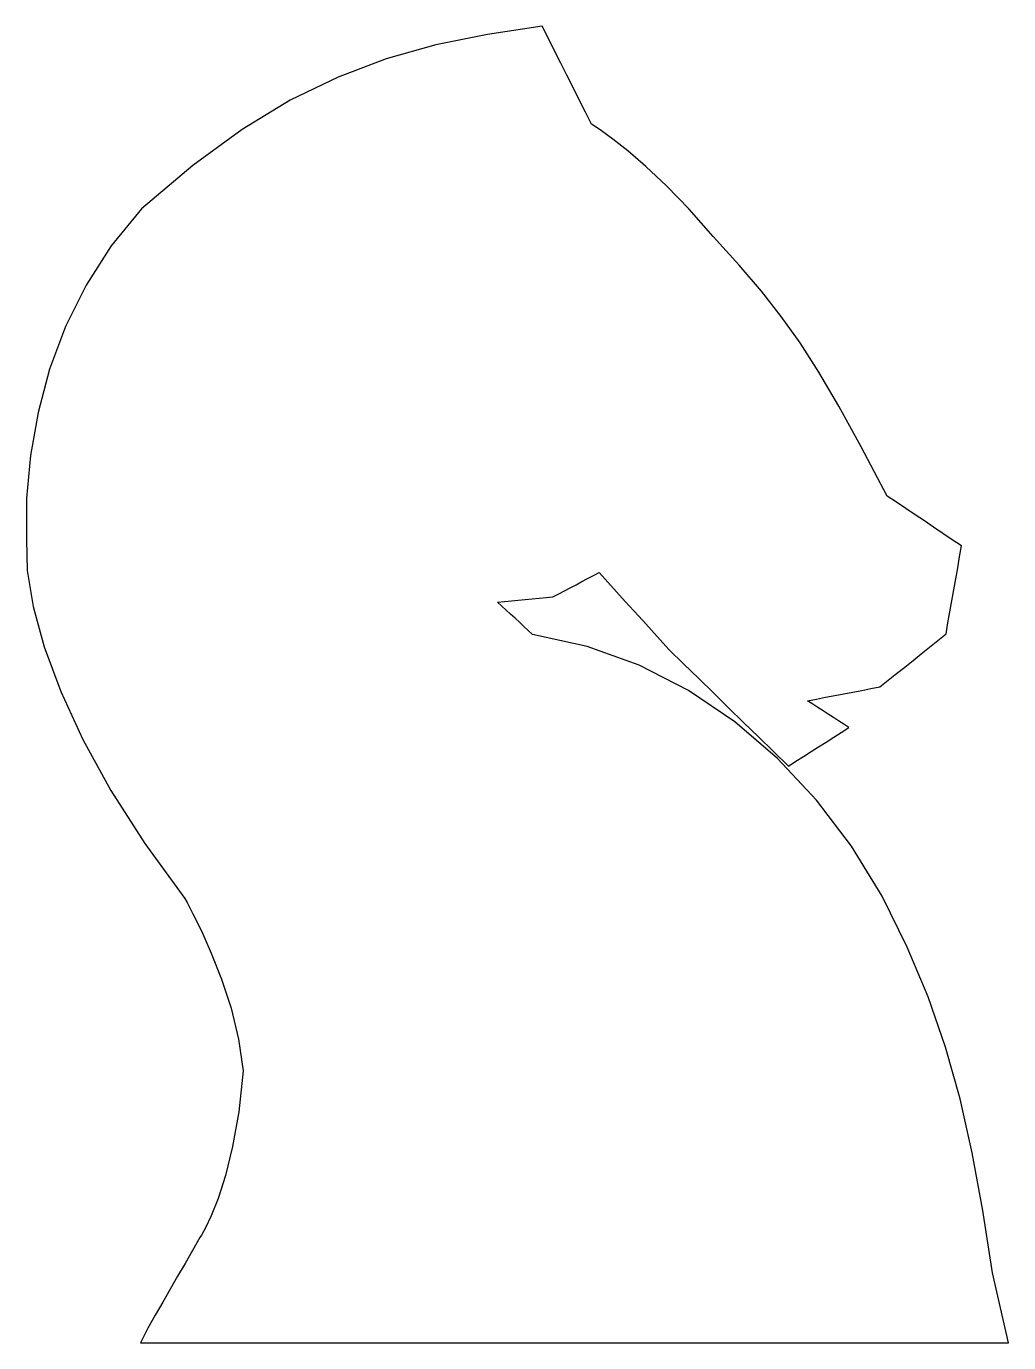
# Model space of a CAD drawing. Extents: x 0.1 to 12.6, y 0.1 to 16.8.
import ezdxf

# ---------------------------------------------------------------- set-up
doc = ezdxf.new("R2010")
doc.units = 0
doc.layers.add('Layer_1', color=7, linetype='CONTINUOUS')

msp = doc.modelspace()

# ---------------------------------------------------------------- linework, layer by layer
at = {"layer": 'Layer_1', "color": 7}
for p, q in [((5.970179, 16.699449), (5.315778, 16.565509)), ((6.662167, 16.801559), (5.970179, 16.699449)), ((6.740429, 16.646561), (6.662167, 16.801559)), ((5.315778, 16.565509), (4.688481, 16.38895)), ((6.818691, 16.491563), (6.740429, 16.646561)), ((4.688481, 16.38895), (4.077804, 16.158985)), ((6.896953, 16.336566), (6.818691, 16.491563)), ((6.975216, 16.181568), (6.896953, 16.336566)), ((7.053478, 16.026571), (6.975216, 16.181568)), ((4.077804, 16.158985), (3.473263, 15.864825)), ((7.13174, 15.871573), (7.053478, 16.026571)), ((3.473263, 15.864825), (2.864373, 15.495681)), ((7.210002, 15.716576), (7.13174, 15.871573)), ((7.288264, 15.561578), (7.210002, 15.716576)), ((7.320306, 15.541318), (7.288264, 15.561578)), ((7.411861, 15.479424), (7.320306, 15.541318)), ((2.864373, 15.495681), (2.24065, 15.040765)), ((7.556071, 15.374227), (7.411861, 15.479424)), ((7.74608, 15.224059), (7.556071, 15.374227)), ((7.975032, 15.027252), (7.74608, 15.224059)), ((2.24065, 15.040765), (1.59161, 14.48929)), ((8.236071, 14.782135), (7.975032, 15.027252)), ((8.522337, 14.48704), (8.236071, 14.782135)), ((1.59161, 14.48929), (1.207857, 14.02291)), ((8.826977, 14.140299), (8.522337, 14.48704)), ((1.207857, 14.02291), (0.887944, 13.523794)), ((9.154888, 13.775684), (8.826977, 14.140299)), ((9.437361, 13.44566), (9.154888, 13.775684)), ((0.887944, 13.523794), (0.628706, 13.000178)), ((9.68961, 13.126316), (9.437361, 13.44566)), ((9.926845, 12.793745), (9.68961, 13.126316)), ((0.628706, 13.000178), (0.426974, 12.4603)), ((10.164278, 12.424038), (9.926845, 12.793745)), ((0.426974, 12.4603), (0.279581, 11.912394)), ((10.417121, 11.993286), (10.164278, 12.424038)), ((0.279581, 11.912394), (0.183362, 11.364697)), ((10.700585, 11.477581), (10.417121, 11.993286)), ((0.183362, 11.364697), (0.135148, 10.825446)), ((11.029883, 10.853014), (10.700585, 11.477581)), ((11.147617, 10.774099), (11.029883, 10.853014)), ((0.135148, 10.825446), (0.131775, 10.302876)), ((11.265344, 10.69518), (11.147617, 10.774099)), ((11.383078, 10.616264), (11.265344, 10.69518)), ((11.500811, 10.537348), (11.383078, 10.616264)), ((11.618544, 10.458433), (11.500811, 10.537348)), ((11.736277, 10.379517), (11.618544, 10.458433)), ((11.854014, 10.300597), (11.736277, 10.379517)), ((0.131775, 10.302876), (0.142931, 9.912158)), ((11.971735, 10.221677), (11.854014, 10.300597)), ((11.947204, 10.082315), (11.971735, 10.221677)), ((11.922673, 9.942954), (11.947204, 10.082315)), ((0.142931, 9.912158), (0.217503, 9.456458)), ((7.237173, 9.807677), (7.310191, 9.846168)), ((7.310191, 9.846168), (7.383209, 9.884659)), ((7.383209, 9.884659), (7.493611, 9.762865)), ((11.898142, 9.803592), (11.922673, 9.942954)), ((6.945103, 9.653715), (7.018121, 9.692205)), ((7.018121, 9.692205), (7.091138, 9.730696)), ((7.091138, 9.730696), (7.164156, 9.769187)), ((7.164156, 9.769187), (7.237173, 9.807677)), ((7.493611, 9.762865), (7.604013, 9.641072)), ((11.873612, 9.664231), (11.898142, 9.803592)), ((6.097243, 9.510987), (6.184971, 9.519205)), ((6.152539, 9.459579), (6.097243, 9.510987)), ((6.184971, 9.519205), (6.272699, 9.527423)), ((6.272699, 9.527423), (6.360427, 9.535642)), ((6.360427, 9.535642), (6.448155, 9.54386)), ((6.448155, 9.54386), (6.535883, 9.552078)), ((6.535883, 9.552078), (6.623611, 9.560297)), ((6.623611, 9.560297), (6.711339, 9.568515)), ((6.711339, 9.568515), (6.799067, 9.576733)), ((6.799067, 9.576733), (6.872085, 9.615224)), ((6.872085, 9.615224), (6.945103, 9.653715)), ((7.604013, 9.641072), (7.714415, 9.519278)), ((7.714415, 9.519278), (7.824817, 9.397484)), ((11.82455, 9.385507), (11.849081, 9.524869)), ((11.849081, 9.524869), (11.873612, 9.664231)), ((0.217503, 9.456458), (0.358015, 8.942865)), ((6.207835, 9.408171), (6.152539, 9.459579)), ((6.263131, 9.356763), (6.207835, 9.408171)), ((6.318427, 9.305355), (6.263131, 9.356763)), ((7.824817, 9.397484), (7.93522, 9.275691)), ((11.800019, 9.246146), (11.82455, 9.385507)), ((6.373723, 9.253946), (6.318427, 9.305355)), ((6.429019, 9.202538), (6.373723, 9.253946)), ((6.484315, 9.15113), (6.429019, 9.202538)), ((7.93522, 9.275691), (8.045622, 9.153897)), ((11.775489, 9.106784), (11.800019, 9.246146)), ((6.539611, 9.099722), (6.484315, 9.15113)), ((7.231347, 8.949785), (6.539611, 9.099722)), ((8.045622, 9.153897), (8.156024, 9.032104)), ((8.156024, 9.032104), (8.266426, 8.91031)), ((11.566374, 8.939327), (11.670931, 9.023056)), ((11.670931, 9.023056), (11.775489, 9.106784)), ((0.358015, 8.942865), (0.566998, 8.378469)), ((7.891223, 8.711036), (7.231347, 8.949785)), ((8.266426, 8.91031), (8.455559, 8.725735)), ((11.35726, 8.771869), (11.461817, 8.855598)), ((11.461817, 8.855598), (11.566374, 8.939327)), ((8.515374, 8.390113), (7.891223, 8.711036)), ((8.455559, 8.725735), (8.644692, 8.54116)), ((11.148145, 8.604412), (11.252702, 8.688141)), ((11.252702, 8.688141), (11.35726, 8.771869)), ((8.644692, 8.54116), (8.833825, 8.356585)), ((10.939031, 8.436954), (11.043588, 8.520683)), ((11.043588, 8.520683), (11.148145, 8.604412)), ((0.566998, 8.378469), (0.846977, 7.770358)), ((9.099933, 7.993652), (8.515374, 8.390113)), ((8.833825, 8.356585), (9.022959, 8.17201)), ((10.365724, 8.326436), (10.480386, 8.348539)), ((10.480386, 8.348539), (10.595047, 8.370643)), ((10.595047, 8.370643), (10.709708, 8.392747)), ((10.709708, 8.392747), (10.824369, 8.41485)), ((10.824369, 8.41485), (10.939031, 8.436954)), ((9.022959, 8.17201), (9.212091, 7.987435)), ((10.02174, 8.260125), (10.136402, 8.282229)), ((10.087109, 8.217651), (10.02174, 8.260125)), ((10.152478, 8.175177), (10.087109, 8.217651)), ((10.136402, 8.282229), (10.251063, 8.304332)), ((10.217848, 8.132703), (10.152478, 8.175177)), ((10.251063, 8.304332), (10.365724, 8.326436)), ((10.283217, 8.090229), (10.217848, 8.132703)), ((10.348587, 8.047755), (10.283217, 8.090229)), ((10.413956, 8.00528), (10.348587, 8.047755)), ((10.479326, 7.962807), (10.413956, 8.00528)), ((9.641034, 7.52829), (9.099933, 7.993652)), ((9.212091, 7.987435), (9.401224, 7.80286)), ((10.353394, 7.798699), (10.449045, 7.859516)), ((10.449045, 7.859516), (10.544695, 7.920333)), ((10.544695, 7.920333), (10.479326, 7.962807)), ((0.846977, 7.770358), (1.200482, 7.125622)), ((9.401224, 7.80286), (9.590357, 7.618285)), ((10.066443, 7.616248), (10.162094, 7.677065)), ((10.162094, 7.677065), (10.257744, 7.737882)), ((10.257744, 7.737882), (10.353394, 7.798699)), ((9.590357, 7.618285), (9.779491, 7.43371)), ((10.134812, 7.000662), (9.641034, 7.52829)), ((9.875142, 7.494615), (9.970792, 7.555432)), ((9.970792, 7.555432), (10.066443, 7.616248)), ((9.779491, 7.43371), (9.875142, 7.494615)), ((1.200482, 7.125622), (1.63004, 6.451349)), ((10.5774, 6.417406), (10.134812, 7.000662)), ((1.63004, 6.451349), (2.138179, 5.754628)), ((10.964934, 5.785158), (10.5774, 6.417406)), ((2.138179, 5.754628), (2.166185, 5.704793)), ((2.166185, 5.704793), (2.240806, 5.564295)), ((11.284411, 5.142082), (10.964934, 5.785158)), ((2.240806, 5.564295), (2.347946, 5.346641)), ((2.347946, 5.346641), (2.473509, 5.06534)), ((2.473509, 5.06534), (2.603399, 4.733902)), ((11.549987, 4.509896), (11.284411, 5.142082)), ((2.603399, 4.733902), (2.72352, 4.365833)), ((11.770019, 3.874462), (11.549987, 4.509896)), ((2.72352, 4.365833), (2.819775, 3.974644)), ((2.819775, 3.974644), (2.87807, 3.573842)), ((11.952866, 3.221641), (11.770019, 3.874462)), ((2.87807, 3.573842), (2.821341, 3.054711)), ((12.106884, 2.537296), (11.952866, 3.221641)), ((2.821341, 3.054711), (2.743574, 2.614657)), ((2.743574, 2.614657), (2.653581, 2.250639)), ((12.240431, 1.807287), (12.106884, 2.537296)), ((2.653581, 2.250639), (2.560182, 1.95962)), ((2.560182, 1.95962), (2.472191, 1.738562)), ((2.472191, 1.738562), (2.398425, 1.584425)), ((12.361864, 1.017477), (12.240431, 1.807287)), ((2.398425, 1.584425), (2.3477, 1.494171)), ((2.328831, 1.464762), (2.234799, 1.300472)), ((2.3477, 1.494171), (2.328831, 1.464762)), ((2.234799, 1.300472), (2.140767, 1.136182)), ((2.140767, 1.136182), (2.046734, 0.971892)), ((12.568225, 0.131775), (12.361864, 1.017477)), ((2.046734, 0.971892), (1.952702, 0.807602)), ((1.952702, 0.807602), (1.85867, 0.643312)), ((1.85867, 0.643312), (1.764637, 0.479022)), ((1.764637, 0.479022), (1.670605, 0.314732)), ((1.670605, 0.314732), (1.576573, 0.131775)), ((1.576573, 0.131775), (2.939444, 0.131775)), ((2.939444, 0.131775), (4.302315, 0.131775)), ((4.302315, 0.131775), (5.665186, 0.131775)), ((5.665186, 0.131775), (7.028057, 0.131775)), ((7.028057, 0.131775), (8.390928, 0.131775)), ((8.390928, 0.131775), (9.753799, 0.131775)), ((9.753799, 0.131775), (11.11667, 0.131775)), ((11.11667, 0.131775), (12.568225, 0.131775))]:
    msp.add_line(p, q, dxfattribs=at)

doc.saveas('drawing.dxf')
